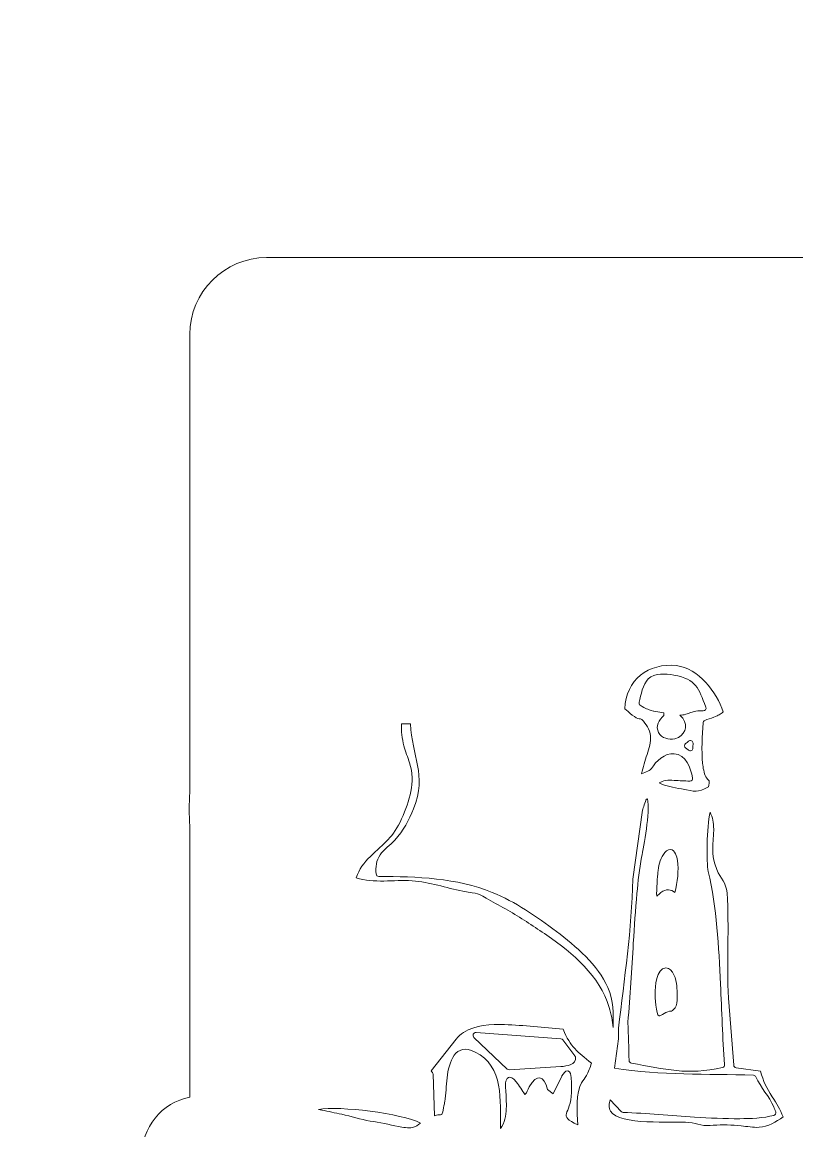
# Model space of a CAD drawing. Header units: centimetres. Extents: x -5.6 to 6.5, y -5.5 to 8.8.
# Drawn here: x -5.646 to -3.703, y 6.066 to 8.845 of the extents above; entities that cross this region are included whole.
import ezdxf

# ---------------------------------------------------------------- set-up
doc = ezdxf.new("R2010")
doc.units = ezdxf.units.CM
doc.header["$MEASUREMENT"] = 0
doc.layers.add('layer 1', color=7, linetype='Continuous')

msp = doc.modelspace()

# ---------------------------------------------------------------- linework, layer by layer
at = {"layer": 'layer 1', "color": 242, "lineweight": 9}
msp.add_open_spline([(-5.38632, 3.42368), (-5.42621, 3.45549), (-5.45109, 3.50586), (-5.45111, 3.56011), (-5.45111, 3.56011), (-5.45113, 3.64716), (-5.38705, 3.72419), (-5.29972, 3.73065), (-5.29972, 3.73065), (-5.30838, 3.75061), (-5.31315, 3.77259), (-5.31315, 3.79536), (-5.31315, 3.79536), (-5.31315, 3.84474), (-5.29072, 3.89043), (-5.25484, 3.91971), (-5.25484, 3.91971), (-5.27224, 3.95085), (-5.28204, 3.98684), (-5.28204, 4.02427), (-5.28204, 4.02427), (-5.28204, 4.02922), (-5.28186, 4.03415), (-5.28151, 4.03906), (-5.28151, 4.03906), (-5.33326, 4.06419), (-5.36758, 4.11935), (-5.36758, 4.18003), (-5.36758, 4.18003), (-5.36758, 4.25915), (-5.30927, 4.32893), (-5.23003, 4.33496), (-5.23003, 4.33496), (-5.23188, 4.37309), (-5.23325, 4.41124), (-5.23424, 4.44941), (-5.23424, 4.44941), (-5.23499, 4.45321), (-5.2354, 4.4571), (-5.23543, 4.46108), (-5.23543, 4.46108), (-5.23554, 4.47252), (-5.23762, 4.48294), (-5.24127, 4.49243), (-5.24127, 4.49243), (-5.26672, 4.44843), (-5.31275, 4.4179), (-5.36762, 4.4179), (-5.36762, 4.4179), (-5.45184, 4.4179), (-5.5153, 4.48996), (-5.5153, 4.57214), (-5.5153, 4.57214), (-5.5153, 4.65455), (-5.45154, 4.72639), (-5.36759, 4.72635), (-5.36759, 4.72635), (-5.34619, 4.72634), (-5.32523, 4.7215), (-5.30603, 4.7123), (-5.30603, 4.7123), (-5.28211, 4.70611), (-5.25806, 4.69675), (-5.23521, 4.68467), (-5.23521, 4.68467), (-5.23485, 4.70576), (-5.23438, 4.72685), (-5.2338, 4.74794), (-5.2338, 4.74794), (-5.24164, 4.74676), (-5.24963, 4.74616), (-5.25774, 4.74616), (-5.25774, 4.74616), (-5.35499, 4.74616), (-5.42779, 4.8297), (-5.42779, 4.92441), (-5.42779, 4.92441), (-5.42779, 4.95519), (-5.4201, 4.9848), (-5.40637, 5.01074), (-5.40637, 5.01074), (-5.412, 5.01033), (-5.41765, 5.01011), (-5.42332, 5.01011), (-5.42332, 5.01011), (-5.51358, 5.01011), (-5.58233, 5.06284), (-5.63097, 5.13552), (-5.63097, 5.13552), (-5.64165, 5.15149), (-5.64573, 5.17109), (-5.64239, 5.19001), (-5.64239, 5.19001), (-5.64228, 5.19068), (-5.64217, 5.19125), (-5.64203, 5.19192), (-5.64203, 5.19192), (-5.63786, 5.21188), (-5.62574, 5.22938), (-5.60938, 5.23928), (-5.60938, 5.23928), (-5.54836, 5.27804), (-5.47263, 5.31099), (-5.39539, 5.33227), (-5.39539, 5.33227), (-5.51574, 5.42751), (-5.58622, 5.5672), (-5.59051, 5.73797), (-5.59051, 5.73797), (-5.59106, 5.75998), (-5.58178, 5.78131), (-5.56514, 5.79569), (-5.56514, 5.79569), (-5.54737, 5.81124), (-5.52304, 5.81716), (-5.50009, 5.81139), (-5.50009, 5.81139), (-5.44189, 5.79676), (-5.36859, 5.75367), (-5.32175, 5.71819), (-5.32175, 5.71819), (-5.28609, 5.69119), (-5.25397, 5.66112), (-5.22532, 5.62844), (-5.22532, 5.62844), (-5.22532, 5.62844), (-5.22532, 5.8521), (-5.22532, 5.8521), (-5.22532, 5.8521), (-5.29569, 5.86417), (-5.34618, 5.92853), (-5.34618, 6.00115), (-5.34618, 6.00115), (-5.34618, 6.07373), (-5.29567, 6.13818), (-5.22532, 6.15027), (-5.22532, 6.15027), (-5.22532, 6.15027), (-5.22532, 6.83094), (-5.22532, 6.83094), (-5.22532, 6.83094), (-5.22703, 6.85801), (-5.22715, 6.88664), (-5.22532, 6.91456), (-5.22532, 6.91456), (-5.22532, 6.91456), (-5.22532, 8.06253), (-5.22532, 8.06253), (-5.22532, 8.06253), (-5.22532, 8.16839), (-5.13871, 8.255), (-5.03285, 8.255), (-5.03285, 8.255), (-5.03285, 8.255), (-0.95618, 8.255), (-0.95618, 8.255), (-0.95618, 8.255), (-0.20803, 8.84152), (0.90855, 8.84494), (1.65669, 8.255), (1.65669, 8.255), (1.65669, 8.255), (5.73333, 8.255), (5.73333, 8.255), (5.73333, 8.255), (5.83919, 8.255), (5.9258, 8.16839), (5.9258, 8.06253), (5.9258, 8.06253), (5.9258, 8.06253), (5.9258, 6.99657), (5.9258, 6.99657), (5.9258, 6.99657), (5.92606, 6.99568), (5.92632, 6.99478), (5.92654, 6.99387), (5.92654, 6.99387), (5.94245, 6.93088), (5.94259, 6.84734), (5.9335, 6.78397), (5.9335, 6.78397), (5.93143, 6.7696), (5.92886, 6.75547), (5.9258, 6.7416), (5.9258, 6.7416), (5.9258, 6.7416), (5.9258, 6.15185), (5.9258, 6.15185), (5.9258, 6.15185), (6.00258, 6.14565), (6.05912, 6.07795), (6.05912, 6.00115), (6.05912, 6.00115), (6.05912, 5.92432), (6.00258, 5.85671), (5.9258, 5.85052), (5.9258, 5.85052), (5.9258, 5.85052), (5.9258, 5.61381), (5.9258, 5.61381), (5.9258, 5.61381), (5.95751, 5.65218), (5.99377, 5.6872), (6.03469, 5.71819), (6.03469, 5.71819), (6.08153, 5.75367), (6.15483, 5.79676), (6.21303, 5.81139), (6.21303, 5.81139), (6.23598, 5.81716), (6.26031, 5.81124), (6.27808, 5.79569), (6.27808, 5.79569), (6.29472, 5.78131), (6.304, 5.75998), (6.30345, 5.73797), (6.30345, 5.73797), (6.29916, 5.56722), (6.22869, 5.42754), (6.10836, 5.33229), (6.10836, 5.33229), (6.18544, 5.31109), (6.26085, 5.27832), (6.3212, 5.23997), (6.3212, 5.23997), (6.33868, 5.22938), (6.3508, 5.21188), (6.35497, 5.19192), (6.35497, 5.19192), (6.35511, 5.19125), (6.35522, 5.19068), (6.35533, 5.19001), (6.35533, 5.19001), (6.35867, 5.17109), (6.35459, 5.15149), (6.34391, 5.13552), (6.34391, 5.13552), (6.29527, 5.06284), (6.22652, 5.01011), (6.13626, 5.01011), (6.13626, 5.01011), (6.13059, 5.01011), (6.12494, 5.01033), (6.11931, 5.01074), (6.11931, 5.01074), (6.13304, 4.9848), (6.14073, 4.95519), (6.14073, 4.92441), (6.14073, 4.92441), (6.14073, 4.8297), (6.06793, 4.74616), (5.97068, 4.74616), (5.97068, 4.74616), (5.96257, 4.74616), (5.95458, 4.74676), (5.94674, 4.74794), (5.94674, 4.74794), (5.94732, 4.72685), (5.94779, 4.70576), (5.94815, 4.68467), (5.94815, 4.68467), (5.971, 4.69675), (5.99505, 4.70611), (6.01897, 4.7123), (6.01897, 4.7123), (6.03817, 4.7215), (6.05913, 4.72634), (6.08053, 4.72635), (6.08053, 4.72635), (6.16448, 4.72639), (6.22824, 4.65455), (6.22824, 4.57214), (6.22824, 4.57214), (6.22824, 4.48996), (6.16478, 4.4179), (6.08056, 4.4179), (6.08056, 4.4179), (6.02569, 4.4179), (5.97966, 4.44843), (5.95421, 4.49243), (5.95421, 4.49243), (5.95056, 4.48294), (5.94848, 4.47252), (5.94837, 4.46108), (5.94837, 4.46108), (5.94834, 4.4571), (5.94793, 4.45321), (5.94718, 4.44941), (5.94718, 4.44941), (5.94619, 4.41124), (5.94482, 4.37309), (5.94297, 4.33496), (5.94297, 4.33496), (6.02221, 4.32893), (6.08052, 4.25915), (6.08052, 4.18003), (6.08052, 4.18003), (6.08052, 4.11935), (6.0462, 4.06419), (5.99445, 4.03906), (5.99445, 4.03906), (5.9948, 4.03415), (5.99498, 4.02922), (5.99498, 4.02427), (5.99498, 4.02427), (5.99498, 3.98684), (5.98518, 3.95085), (5.96778, 3.91971), (5.96778, 3.91971), (6.00366, 3.89043), (6.02609, 3.84474), (6.02609, 3.79536), (6.02609, 3.79536), (6.02609, 3.77259), (6.02132, 3.75061), (6.01266, 3.73065), (6.01266, 3.73065), (6.09999, 3.72419), (6.16407, 3.64716), (6.16405, 3.56011), (6.16405, 3.56011), (6.16403, 3.50586), (6.13915, 3.45549), (6.09926, 3.42368), (6.09926, 3.42368), (6.1642, 3.42076), (6.24036, 3.40785), (6.29805, 3.38539), (6.29805, 3.38539), (6.32112, 3.37641), (6.33793, 3.35632), (6.34315, 3.33212), (6.34315, 3.33212), (6.34325, 3.3317), (6.34332, 3.33133), (6.34341, 3.33091), (6.34341, 3.33091), (6.34801, 3.30728), (6.34104, 3.28271), (6.3244, 3.26529), (6.3244, 3.26529), (6.25082, 3.18818), (6.14836, 3.16071), (6.04483, 3.15901), (6.04483, 3.15901), (6.08793, 3.10574), (6.12486, 3.04695), (6.15102, 2.99203), (6.15102, 2.99203), (6.16146, 2.9701), (6.16048, 2.94437), (6.14849, 2.92325), (6.14849, 2.92325), (6.13558, 2.90049), (6.11153, 2.88634), (6.08536, 2.88634), (6.08536, 2.88634), (6.02997, 2.88632), (5.97509, 2.89435), (5.9258, 2.9145), (5.9258, 2.9145), (5.9258, 2.9145), (5.9258, 2.8607), (5.9258, 2.8607), (5.9258, 2.8607), (5.96932, 2.83022), (5.99693, 2.77811), (5.99691, 2.72168), (5.99691, 2.72168), (5.9969, 2.66529), (5.9693, 2.61321), (5.9258, 2.58275), (5.9258, 2.58275), (5.9258, 2.58275), (5.9258, 2.46626), (5.9258, 2.46626), (5.9258, 2.46626), (5.97343, 2.47717), (6.02158, 2.48329), (6.06941, 2.48329), (6.06941, 2.48329), (6.09152, 2.48329), (6.12105, 2.4821), (6.14294, 2.47664), (6.14294, 2.47664), (6.1619, 2.47214), (6.17825, 2.46015), (6.18836, 2.44342), (6.18836, 2.44342), (6.19798, 2.42751), (6.2012, 2.40858), (6.19758, 2.39037), (6.19758, 2.39037), (6.16569, 2.23012), (6.07504, 2.1174), (5.9258, 2.08897), (5.9258, 2.08897), (5.9258, 2.08897), (5.9258, 1.78414), (5.9258, 1.78414), (5.9258, 1.78414), (5.9258, 1.67828), (5.83919, 1.59167), (5.73333, 1.59167), (5.73333, 1.59167), (2.02373, 1.59167), (-1.32306, 1.59167), (-5.03285, 1.59167), (-5.03285, 1.59167), (-5.13871, 1.59167), (-5.22532, 1.67828), (-5.22532, 1.78414), (-5.22532, 1.78414), (-5.22532, 1.78414), (-5.22532, 2.09159), (-5.22532, 2.09159), (-5.22532, 2.09159), (-5.36715, 2.1238), (-5.45365, 2.23464), (-5.48464, 2.39037), (-5.48464, 2.39037), (-5.48826, 2.40858), (-5.48504, 2.42751), (-5.47542, 2.44342), (-5.47542, 2.44342), (-5.46531, 2.46015), (-5.44896, 2.47214), (-5.43, 2.47664), (-5.43, 2.47664), (-5.40811, 2.4821), (-5.37858, 2.48329), (-5.35647, 2.48329), (-5.35647, 2.48329), (-5.3128, 2.48329), (-5.26888, 2.47818), (-5.22532, 2.469), (-5.22532, 2.469), (-5.22532, 2.469), (-5.22532, 2.59242), (-5.22532, 2.59242), (-5.22532, 2.59242), (-5.26156, 2.62358), (-5.28396, 2.67088), (-5.28397, 2.72168), (-5.28397, 2.72168), (-5.28398, 2.77251), (-5.26157, 2.81985), (-5.22532, 2.85102), (-5.22532, 2.85102), (-5.22532, 2.85102), (-5.22532, 2.90969), (-5.22532, 2.90969), (-5.22532, 2.90969), (-5.27131, 2.89305), (-5.32165, 2.88632), (-5.37242, 2.88634), (-5.37242, 2.88634), (-5.39859, 2.88634), (-5.42264, 2.90049), (-5.43555, 2.92325), (-5.43555, 2.92325), (-5.44754, 2.94437), (-5.44852, 2.9701), (-5.43808, 2.99203), (-5.43808, 2.99203), (-5.41192, 3.04695), (-5.37499, 3.10574), (-5.33189, 3.15901), (-5.33189, 3.15901), (-5.43542, 3.16071), (-5.53788, 3.18818), (-5.61146, 3.26529), (-5.61146, 3.26529), (-5.6281, 3.28271), (-5.63507, 3.30728), (-5.63047, 3.33091), (-5.63047, 3.33091), (-5.63038, 3.33133), (-5.63031, 3.3317), (-5.63021, 3.33212), (-5.63021, 3.33212), (-5.62499, 3.35632), (-5.60818, 3.37641), (-5.58511, 3.38539), (-5.58511, 3.38539), (-5.52742, 3.40785), (-5.45126, 3.42076), (-5.38632, 3.42368)], degree=3, knots=[0, 0, 0, 0, 0.0081301, 0.0081301, 0.0081301, 0.0081301, 0.0162602, 0.0162602, 0.0162602, 0.0162602, 0.0243902, 0.0243902, 0.0243902, 0.0243902, 0.0325203, 0.0325203, 0.0325203, 0.0325203, 0.0406504, 0.0406504, 0.0406504, 0.0406504, 0.0487805, 0.0487805, 0.0487805, 0.0487805, 0.0569106, 0.0569106, 0.0569106, 0.0569106, 0.0650407, 0.0650407, 0.0650407, 0.0650407, 0.0731707, 0.0731707, 0.0731707, 0.0731707, 0.0813008, 0.0813008, 0.0813008, 0.0813008, 0.0894309, 0.0894309, 0.0894309, 0.0894309, 0.097561, 0.097561, 0.097561, 0.097561, 0.1056911, 0.1056911, 0.1056911, 0.1056911, 0.1138211, 0.1138211, 0.1138211, 0.1138211, 0.1219512, 0.1219512, 0.1219512, 0.1219512, 0.1300813, 0.1300813, 0.1300813, 0.1300813, 0.1382114, 0.1382114, 0.1382114, 0.1382114, 0.1463415, 0.1463415, 0.1463415, 0.1463415, 0.1544715, 0.1544715, 0.1544715, 0.1544715, 0.1626016, 0.1626016, 0.1626016, 0.1626016, 0.1707317, 0.1707317, 0.1707317, 0.1707317, 0.1788618, 0.1788618, 0.1788618, 0.1788618, 0.1869919, 0.1869919, 0.1869919, 0.1869919, 0.195122, 0.195122, 0.195122, 0.195122, 0.203252, 0.203252, 0.203252, 0.203252, 0.2113821, 0.2113821, 0.2113821, 0.2113821, 0.2195122, 0.2195122, 0.2195122, 0.2195122, 0.2276423, 0.2276423, 0.2276423, 0.2276423, 0.2357724, 0.2357724, 0.2357724, 0.2357724, 0.2439024, 0.2439024, 0.2439024, 0.2439024, 0.2520325, 0.2520325, 0.2520325, 0.2520325, 0.2601626, 0.2601626, 0.2601626, 0.2601626, 0.2682927, 0.2682927, 0.2682927, 0.2682927, 0.2764228, 0.2764228, 0.2764228, 0.2764228, 0.2845528, 0.2845528, 0.2845528, 0.2845528, 0.2926829, 0.2926829, 0.2926829, 0.2926829, 0.300813, 0.300813, 0.300813, 0.300813, 0.3089431, 0.3089431, 0.3089431, 0.3089431, 0.3170732, 0.3170732, 0.3170732, 0.3170732, 0.3252033, 0.3252033, 0.3252033, 0.3252033, 0.3333333, 0.3333333, 0.3333333, 0.3333333, 0.3414634, 0.3414634, 0.3414634, 0.3414634, 0.3495935, 0.3495935, 0.3495935, 0.3495935, 0.3577236, 0.3577236, 0.3577236, 0.3577236, 0.3658537, 0.3658537, 0.3658537, 0.3658537, 0.3739837, 0.3739837, 0.3739837, 0.3739837, 0.3821138, 0.3821138, 0.3821138, 0.3821138, 0.3902439, 0.3902439, 0.3902439, 0.3902439, 0.398374, 0.398374, 0.398374, 0.398374, 0.4065041, 0.4065041, 0.4065041, 0.4065041, 0.4146341, 0.4146341, 0.4146341, 0.4146341, 0.4227642, 0.4227642, 0.4227642, 0.4227642, 0.4308943, 0.4308943, 0.4308943, 0.4308943, 0.4390244, 0.4390244, 0.4390244, 0.4390244, 0.4471545, 0.4471545, 0.4471545, 0.4471545, 0.4552846, 0.4552846, 0.4552846, 0.4552846, 0.4634146, 0.4634146, 0.4634146, 0.4634146, 0.4715447, 0.4715447, 0.4715447, 0.4715447, 0.4796748, 0.4796748, 0.4796748, 0.4796748, 0.4878049, 0.4878049, 0.4878049, 0.4878049, 0.495935, 0.495935, 0.495935, 0.495935, 0.504065, 0.504065, 0.504065, 0.504065, 0.5121951, 0.5121951, 0.5121951, 0.5121951, 0.5203252, 0.5203252, 0.5203252, 0.5203252, 0.5284553, 0.5284553, 0.5284553, 0.5284553, 0.5365854, 0.5365854, 0.5365854, 0.5365854, 0.5447154, 0.5447154, 0.5447154, 0.5447154, 0.5528455, 0.5528455, 0.5528455, 0.5528455, 0.5609756, 0.5609756, 0.5609756, 0.5609756, 0.5691057, 0.5691057, 0.5691057, 0.5691057, 0.5772358, 0.5772358, 0.5772358, 0.5772358, 0.5853659, 0.5853659, 0.5853659, 0.5853659, 0.5934959, 0.5934959, 0.5934959, 0.5934959, 0.601626, 0.601626, 0.601626, 0.601626, 0.6097561, 0.6097561, 0.6097561, 0.6097561, 0.6178862, 0.6178862, 0.6178862, 0.6178862, 0.6260163, 0.6260163, 0.6260163, 0.6260163, 0.6341463, 0.6341463, 0.6341463, 0.6341463, 0.6422764, 0.6422764, 0.6422764, 0.6422764, 0.6504065, 0.6504065, 0.6504065, 0.6504065, 0.6585366, 0.6585366, 0.6585366, 0.6585366, 0.6666667, 0.6666667, 0.6666667, 0.6666667, 0.6747967, 0.6747967, 0.6747967, 0.6747967, 0.6829268, 0.6829268, 0.6829268, 0.6829268, 0.6910569, 0.6910569, 0.6910569, 0.6910569, 0.699187, 0.699187, 0.699187, 0.699187, 0.7073171, 0.7073171, 0.7073171, 0.7073171, 0.7154472, 0.7154472, 0.7154472, 0.7154472, 0.7235772, 0.7235772, 0.7235772, 0.7235772, 0.7317073, 0.7317073, 0.7317073, 0.7317073, 0.7398374, 0.7398374, 0.7398374, 0.7398374, 0.7479675, 0.7479675, 0.7479675, 0.7479675, 0.7560976, 0.7560976, 0.7560976, 0.7560976, 0.7642276, 0.7642276, 0.7642276, 0.7642276, 0.7723577, 0.7723577, 0.7723577, 0.7723577, 0.7804878, 0.7804878, 0.7804878, 0.7804878, 0.7886179, 0.7886179, 0.7886179, 0.7886179, 0.796748, 0.796748, 0.796748, 0.796748, 0.804878, 0.804878, 0.804878, 0.804878, 0.8130081, 0.8130081, 0.8130081, 0.8130081, 0.8211382, 0.8211382, 0.8211382, 0.8211382, 0.8292683, 0.8292683, 0.8292683, 0.8292683, 0.8373984, 0.8373984, 0.8373984, 0.8373984, 0.8455285, 0.8455285, 0.8455285, 0.8455285, 0.8536585, 0.8536585, 0.8536585, 0.8536585, 0.8617886, 0.8617886, 0.8617886, 0.8617886, 0.8699187, 0.8699187, 0.8699187, 0.8699187, 0.8780488, 0.8780488, 0.8780488, 0.8780488, 0.8861789, 0.8861789, 0.8861789, 0.8861789, 0.8943089, 0.8943089, 0.8943089, 0.8943089, 0.902439, 0.902439, 0.902439, 0.902439, 0.9105691, 0.9105691, 0.9105691, 0.9105691, 0.9186992, 0.9186992, 0.9186992, 0.9186992, 0.9268293, 0.9268293, 0.9268293, 0.9268293, 0.9349593, 0.9349593, 0.9349593, 0.9349593, 0.9430894, 0.9430894, 0.9430894, 0.9430894, 0.9512195, 0.9512195, 0.9512195, 0.9512195, 0.9593496, 0.9593496, 0.9593496, 0.9593496, 0.9674797, 0.9674797, 0.9674797, 0.9674797, 0.9756098, 0.9756098, 0.9756098, 0.9756098, 0.9837398, 0.9837398, 0.9837398, 0.9837398, 1, 1, 1, 1], dxfattribs=at)
at = {"layer": 'layer 1', "color": 177, "lineweight": 9}
for points, knots in [([(-3.88772, 7.1163), (-3.90426, 7.1659), (-3.9505, 7.22604), (-4.00479, 7.23217), (-4.00479, 7.23217), (-4.07564, 7.24017), (-4.13195, 7.19613), (-4.13435, 7.12437), (-4.13435, 7.12437), (-4.12518, 7.11647), (-4.10598, 7.09784), (-4.09837, 7.09927), (-4.09837, 7.09927), (-4.09605, 7.0997), (-4.09386, 7.09902), (-4.0922, 7.09735), (-4.0922, 7.09735), (-4.08073, 7.08583), (-4.07197, 7.07276), (-4.07038, 7.05623), (-4.07038, 7.05623), (-4.06889, 7.04069), (-4.07408, 7.02454), (-4.07877, 7.00991), (-4.07877, 7.00991), (-4.08403, 6.99352), (-4.08891, 6.97798), (-4.09239, 6.96145), (-4.09239, 6.96145), (-4.08238, 6.96523), (-4.06985, 6.97038), (-4.06767, 6.97404), (-4.06767, 6.97404), (-4.05626, 6.99313), (-4.03461, 7.01361), (-4.01063, 7.01154), (-4.01063, 7.01154), (-3.98139, 7.00902), (-3.96933, 6.9755), (-3.96448, 6.95112), (-3.96448, 6.95112), (-3.96406, 6.94899), (-3.96457, 6.947), (-3.96595, 6.94534), (-3.96595, 6.94534), (-3.96734, 6.94368), (-3.96922, 6.94282), (-3.97137, 6.94286), (-3.97137, 6.94286), (-3.98465, 6.94308), (-3.99772, 6.94384), (-4.01096, 6.94457), (-4.01096, 6.94457), (-4.01792, 6.94495), (-4.02549, 6.9454), (-4.03238, 6.94421), (-4.03238, 6.94421), (-4.03793, 6.94325), (-4.0434, 6.94106), (-4.04863, 6.93843), (-4.04863, 6.93843), (-4.0301, 6.92946), (-4.0147, 6.9275), (-3.99212, 6.92313), (-3.99212, 6.92313), (-3.9563, 6.9162), (-3.95433, 6.91302), (-3.92444, 6.92855), (-3.92444, 6.92855), (-3.92353, 6.93353), (-3.92208, 6.94236), (-3.9231, 6.94357), (-3.9231, 6.94357), (-3.9263, 6.94737), (-3.9283, 6.9479), (-3.93119, 6.9532), (-3.93119, 6.9532), (-3.93634, 6.96267), (-3.93835, 6.9768), (-3.93949, 6.98736), (-3.93949, 6.98736), (-3.94293, 7.01915), (-3.93987, 7.0567), (-3.93848, 7.08891), (-3.93848, 7.08891), (-3.93836, 7.09168), (-3.93674, 7.09397), (-3.93418, 7.09502), (-3.93418, 7.09502), (-3.92681, 7.09802), (-3.91854, 7.10007), (-3.91136, 7.10266), (-3.91136, 7.10266), (-3.89807, 7.1086), (-3.89628, 7.10998), (-3.88772, 7.1163)], [0, 0, 0, 0, 0.04, 0.04, 0.04, 0.04, 0.08, 0.08, 0.08, 0.08, 0.12, 0.12, 0.12, 0.12, 0.16, 0.16, 0.16, 0.16, 0.2, 0.2, 0.2, 0.2, 0.24, 0.24, 0.24, 0.24, 0.28, 0.28, 0.28, 0.28, 0.32, 0.32, 0.32, 0.32, 0.36, 0.36, 0.36, 0.36, 0.4, 0.4, 0.4, 0.4, 0.44, 0.44, 0.44, 0.44, 0.48, 0.48, 0.48, 0.48, 0.52, 0.52, 0.52, 0.52, 0.56, 0.56, 0.56, 0.56, 0.6, 0.6, 0.6, 0.6, 0.64, 0.64, 0.64, 0.64, 0.68, 0.68, 0.68, 0.68, 0.72, 0.72, 0.72, 0.72, 0.76, 0.76, 0.76, 0.76, 0.8, 0.8, 0.8, 0.8, 0.84, 0.84, 0.84, 0.84, 0.88, 0.88, 0.88, 0.88, 0.92, 0.92, 0.92, 0.92, 1, 1, 1, 1]), ([(-3.99659, 7.1084), (-3.99404, 7.10631), (-3.99174, 7.10361), (-3.98929, 7.10023), (-3.98929, 7.10023), (-3.97426, 7.07952), (-3.98425, 7.0556), (-4.00891, 7.04904), (-4.00891, 7.04904), (-4.02385, 7.04507), (-4.04222, 7.05061), (-4.04983, 7.06473), (-4.04983, 7.06473), (-4.05832, 7.08048), (-4.04879, 7.09635), (-4.03704, 7.10712), (-4.03704, 7.10712), (-4.03681, 7.1093), (-4.03665, 7.11186), (-4.03656, 7.1143), (-4.03656, 7.1143), (-4.03656, 7.1143), (-4.06191, 7.11806), (-4.06191, 7.11806), (-4.06191, 7.11806), (-4.06228, 7.11812), (-4.06259, 7.11819), (-4.06294, 7.1183), (-4.06294, 7.1183), (-4.08049, 7.12372), (-4.08111, 7.1237), (-4.09569, 7.13287), (-4.09569, 7.13287), (-4.09827, 7.13448), (-4.09946, 7.13745), (-4.09871, 7.14041), (-4.09871, 7.14041), (-4.0941, 7.15864), (-4.08968, 7.18534), (-4.07577, 7.19881), (-4.07577, 7.19881), (-4.05931, 7.21475), (-4.03215, 7.21194), (-4.01156, 7.20831), (-4.01156, 7.20831), (-3.95395, 7.19817), (-3.95056, 7.17577), (-3.93119, 7.1283), (-3.93119, 7.1283), (-3.93027, 7.12607), (-3.93053, 7.12372), (-3.93191, 7.12174), (-3.93191, 7.12174), (-3.93329, 7.11976), (-3.9354, 7.11871), (-3.93781, 7.11879), (-3.93781, 7.11879), (-3.95956, 7.1195), (-3.96297, 7.11649), (-3.98155, 7.11034), (-3.98155, 7.11034), (-3.98675, 7.10862), (-3.99167, 7.10811), (-3.99659, 7.1084)], [0, 0, 0, 0, 0.0588235, 0.0588235, 0.0588235, 0.0588235, 0.1176471, 0.1176471, 0.1176471, 0.1176471, 0.1764706, 0.1764706, 0.1764706, 0.1764706, 0.2352941, 0.2352941, 0.2352941, 0.2352941, 0.2941176, 0.2941176, 0.2941176, 0.2941176, 0.3529412, 0.3529412, 0.3529412, 0.3529412, 0.4117647, 0.4117647, 0.4117647, 0.4117647, 0.4705882, 0.4705882, 0.4705882, 0.4705882, 0.5294118, 0.5294118, 0.5294118, 0.5294118, 0.5882353, 0.5882353, 0.5882353, 0.5882353, 0.6470588, 0.6470588, 0.6470588, 0.6470588, 0.7058824, 0.7058824, 0.7058824, 0.7058824, 0.7647059, 0.7647059, 0.7647059, 0.7647059, 0.8235294, 0.8235294, 0.8235294, 0.8235294, 0.8823529, 0.8823529, 0.8823529, 0.8823529, 1, 1, 1, 1]), ([(-4.16412, 6.32533), (-4.16294, 6.36204), (-4.16197, 6.39041), (-4.17712, 6.42545), (-4.17712, 6.42545), (-4.20122, 6.48124), (-4.25827, 6.53024), (-4.30573, 6.56575), (-4.30573, 6.56575), (-4.35597, 6.60334), (-4.40856, 6.64026), (-4.46697, 6.66404), (-4.46697, 6.66404), (-4.55562, 6.70015), (-4.65693, 6.70348), (-4.75143, 6.70374), (-4.75143, 6.70374), (-4.75506, 6.70375), (-4.75806, 6.70656), (-4.7583, 6.71018), (-4.7583, 6.71018), (-4.75945, 6.72717), (-4.75804, 6.74372), (-4.74805, 6.75806), (-4.74805, 6.75806), (-4.73892, 6.77118), (-4.72271, 6.78291), (-4.7114, 6.79493), (-4.7114, 6.79493), (-4.69007, 6.8176), (-4.67559, 6.84497), (-4.66414, 6.87373), (-4.66414, 6.87373), (-4.63013, 6.95909), (-4.66929, 7.00602), (-4.67158, 7.08645), (-4.67158, 7.08645), (-4.67158, 7.08645), (-4.69474, 7.08645), (-4.69474, 7.08645), (-4.69474, 7.08645), (-4.69504, 7.06773), (-4.69335, 7.04952), (-4.68856, 7.03124), (-4.68856, 7.03124), (-4.68472, 7.01655), (-4.67894, 7.00288), (-4.67435, 6.98849), (-4.67435, 6.98849), (-4.65858, 6.93908), (-4.67444, 6.89432), (-4.69421, 6.84836), (-4.69421, 6.84836), (-4.71405, 6.80223), (-4.73873, 6.78673), (-4.77252, 6.75413), (-4.77252, 6.75413), (-4.78928, 6.73796), (-4.80069, 6.72208), (-4.80801, 6.70057), (-4.80801, 6.70057), (-4.76358, 6.68576), (-4.71438, 6.69601), (-4.6679, 6.693), (-4.6679, 6.693), (-4.62349, 6.69012), (-4.58349, 6.67505), (-4.5404, 6.66703), (-4.5404, 6.66703), (-4.49981, 6.65948), (-4.50612, 6.66376), (-4.47061, 6.64294), (-4.47061, 6.64294), (-4.45458, 6.63354), (-4.43784, 6.62526), (-4.42189, 6.6158), (-4.42189, 6.6158), (-4.39054, 6.59722), (-4.36068, 6.57712), (-4.33052, 6.55673), (-4.33052, 6.55673), (-4.26481, 6.51228), (-4.19772, 6.45431), (-4.17369, 6.37582), (-4.17369, 6.37582), (-4.16837, 6.35842), (-4.1656, 6.34175), (-4.16412, 6.32533)], [0, 0, 0, 0, 0.0434783, 0.0434783, 0.0434783, 0.0434783, 0.0869565, 0.0869565, 0.0869565, 0.0869565, 0.1304348, 0.1304348, 0.1304348, 0.1304348, 0.173913, 0.173913, 0.173913, 0.173913, 0.2173913, 0.2173913, 0.2173913, 0.2173913, 0.2608696, 0.2608696, 0.2608696, 0.2608696, 0.3043478, 0.3043478, 0.3043478, 0.3043478, 0.3478261, 0.3478261, 0.3478261, 0.3478261, 0.3913043, 0.3913043, 0.3913043, 0.3913043, 0.4347826, 0.4347826, 0.4347826, 0.4347826, 0.4782609, 0.4782609, 0.4782609, 0.4782609, 0.5217391, 0.5217391, 0.5217391, 0.5217391, 0.5652174, 0.5652174, 0.5652174, 0.5652174, 0.6086957, 0.6086957, 0.6086957, 0.6086957, 0.6521739, 0.6521739, 0.6521739, 0.6521739, 0.6956522, 0.6956522, 0.6956522, 0.6956522, 0.7391304, 0.7391304, 0.7391304, 0.7391304, 0.7826087, 0.7826087, 0.7826087, 0.7826087, 0.826087, 0.826087, 0.826087, 0.826087, 0.8695652, 0.8695652, 0.8695652, 0.8695652, 0.9130435, 0.9130435, 0.9130435, 0.9130435, 1, 1, 1, 1]), ([(-3.98224, 7.03678), (-3.97976, 7.03855), (-3.97742, 7.04052), (-3.97526, 7.04267), (-3.97526, 7.04267), (-3.97321, 7.0447), (-3.97029, 7.04526), (-3.96764, 7.04411), (-3.96764, 7.04411), (-3.965, 7.04297), (-3.9634, 7.04046), (-3.96348, 7.03758), (-3.96348, 7.03758), (-3.96359, 7.03355), (-3.96367, 7.02953), (-3.96371, 7.02551), (-3.96371, 7.02551), (-3.96373, 7.02277), (-3.96525, 7.02044), (-3.96774, 7.0193), (-3.96774, 7.0193), (-3.97023, 7.01816), (-3.97299, 7.01853), (-3.97508, 7.0203), (-3.97508, 7.0203), (-3.97724, 7.02213), (-3.97952, 7.02381), (-3.98191, 7.02532), (-3.98191, 7.02532), (-3.98391, 7.02659), (-3.98506, 7.02859), (-3.98512, 7.03096), (-3.98512, 7.03096), (-3.98519, 7.03333), (-3.98417, 7.0354), (-3.98224, 7.03678)], [0, 0, 0, 0, 0.1, 0.1, 0.1, 0.1, 0.2, 0.2, 0.2, 0.2, 0.3, 0.3, 0.3, 0.3, 0.4, 0.4, 0.4, 0.4, 0.5, 0.5, 0.5, 0.5, 0.6, 0.6, 0.6, 0.6, 0.7, 0.7, 0.7, 0.7, 0.8, 0.8, 0.8, 0.8, 1, 1, 1, 1]), ([(-4.15036, 6.32329), (-4.15062, 6.31498), (-4.15078, 6.30666), (-4.15044, 6.29835), (-4.15044, 6.29835), (-4.15043, 6.29793), (-4.15044, 6.29756), (-4.1505, 6.29714), (-4.1505, 6.29714), (-4.1505, 6.29714), (-4.16054, 6.22377), (-4.16054, 6.22377), (-4.16054, 6.22377), (-4.16055, 6.22363), (-4.16057, 6.22349), (-4.16057, 6.22334), (-4.16057, 6.22334), (-4.04272, 6.20417), (-3.93052, 6.21021), (-3.81186, 6.20556), (-3.81186, 6.20556), (-3.80922, 6.20546), (-3.80701, 6.20399), (-3.80589, 6.2016), (-3.80589, 6.2016), (-3.79312, 6.17451), (-3.77298, 6.15232), (-3.76109, 6.12642), (-3.76109, 6.12642), (-3.75919, 6.1223), (-3.75755, 6.11808), (-3.75622, 6.11374), (-3.75622, 6.11374), (-3.75566, 6.1119), (-3.75584, 6.11011), (-3.75676, 6.10841), (-3.75676, 6.10841), (-3.75768, 6.10672), (-3.75909, 6.10559), (-3.76094, 6.10507), (-3.76094, 6.10507), (-3.78636, 6.09784), (-3.81971, 6.09695), (-3.84609, 6.09673), (-3.84609, 6.09673), (-3.88391, 6.09641), (-3.92199, 6.09824), (-3.95974, 6.10052), (-3.95974, 6.10052), (-4.01926, 6.10412), (-4.0795, 6.11033), (-4.13896, 6.11238), (-4.13896, 6.11238), (-4.14087, 6.11244), (-4.14249, 6.11318), (-4.14379, 6.11458), (-4.14379, 6.11458), (-4.14379, 6.11458), (-4.17143, 6.14437), (-4.17143, 6.14437), (-4.17143, 6.14437), (-4.17448, 6.13489), (-4.17561, 6.12446), (-4.17049, 6.11583), (-4.17049, 6.11583), (-4.14832, 6.07846), (-4.01496, 6.09147), (-3.97388, 6.08722), (-3.97388, 6.08722), (-3.96229, 6.08602), (-3.95454, 6.08421), (-3.94361, 6.08114), (-3.94361, 6.08114), (-3.93442, 6.07856), (-3.92238, 6.07964), (-3.91303, 6.08031), (-3.91303, 6.08031), (-3.88911, 6.08203), (-3.86638, 6.08143), (-3.84259, 6.07878), (-3.84259, 6.07878), (-3.8282, 6.07718), (-3.81251, 6.07444), (-3.79806, 6.07518), (-3.79806, 6.07518), (-3.77509, 6.07636), (-3.75571, 6.0881), (-3.7378, 6.10158), (-3.7378, 6.10158), (-3.74501, 6.12036), (-3.75389, 6.13463), (-3.76501, 6.15178), (-3.76501, 6.15178), (-3.77899, 6.17334), (-3.78772, 6.19112), (-3.79405, 6.21555), (-3.79405, 6.21555), (-3.79405, 6.21555), (-3.8556, 6.2242), (-3.8556, 6.2242), (-3.8556, 6.2242), (-3.85885, 6.22465), (-3.86127, 6.22723), (-3.86153, 6.2305), (-3.86153, 6.2305), (-3.86153, 6.2305), (-3.87454, 6.39914), (-3.87454, 6.39914), (-3.87454, 6.39914), (-3.8799, 6.48669), (-3.87216, 6.57558), (-3.87827, 6.6627), (-3.87827, 6.6627), (-3.88008, 6.68864), (-3.89444, 6.69855), (-3.90398, 6.72122), (-3.90398, 6.72122), (-3.92058, 6.76068), (-3.91218, 6.78348), (-3.91174, 6.82253), (-3.91174, 6.82253), (-3.91156, 6.83852), (-3.91425, 6.85179), (-3.92092, 6.86481), (-3.92092, 6.86481), (-3.92884, 6.82649), (-3.93062, 6.73967), (-3.92528, 6.71666), (-3.92528, 6.71666), (-3.90419, 6.62583), (-3.89892, 6.527), (-3.89468, 6.43397), (-3.89468, 6.43397), (-3.8916, 6.3668), (-3.88957, 6.29942), (-3.88432, 6.23238), (-3.88432, 6.23238), (-3.88405, 6.22894), (-3.8863, 6.22588), (-3.88966, 6.22511), (-3.88966, 6.22511), (-3.97842, 6.20466), (-4.03285, 6.22111), (-4.1182, 6.23596), (-4.1182, 6.23596), (-4.12151, 6.23653), (-4.12389, 6.23933), (-4.12392, 6.24269), (-4.12392, 6.24269), (-4.12425, 6.27425), (-4.12576, 6.30574), (-4.12705, 6.33726), (-4.12705, 6.33726), (-4.12706, 6.3376), (-4.12705, 6.3379), (-4.12702, 6.33824), (-4.12702, 6.33824), (-4.12037, 6.4039), (-4.11747, 6.47107), (-4.11323, 6.537), (-4.11323, 6.537), (-4.11057, 6.57842), (-4.10778, 6.61989), (-4.10407, 6.66124), (-4.10407, 6.66124), (-4.10139, 6.69095), (-4.09857, 6.72312), (-4.09245, 6.75231), (-4.09245, 6.75231), (-4.08667, 6.7799), (-4.07091, 6.86435), (-4.07744, 6.89824), (-4.07744, 6.89824), (-4.0783, 6.89794), (-4.07924, 6.8977), (-4.08026, 6.89751), (-4.08026, 6.89751), (-4.08314, 6.8923), (-4.08876, 6.87507), (-4.09055, 6.86983), (-4.09055, 6.86983), (-4.09055, 6.86983), (-4.11465, 6.69737), (-4.11465, 6.69737), (-4.11465, 6.69737), (-4.11694, 6.57294), (-4.13617, 6.44691), (-4.15036, 6.32329)], [0, 0, 0, 0, 0.0208333, 0.0208333, 0.0208333, 0.0208333, 0.0416667, 0.0416667, 0.0416667, 0.0416667, 0.0625, 0.0625, 0.0625, 0.0625, 0.0833333, 0.0833333, 0.0833333, 0.0833333, 0.1041667, 0.1041667, 0.1041667, 0.1041667, 0.125, 0.125, 0.125, 0.125, 0.1458333, 0.1458333, 0.1458333, 0.1458333, 0.1666667, 0.1666667, 0.1666667, 0.1666667, 0.1875, 0.1875, 0.1875, 0.1875, 0.2083333, 0.2083333, 0.2083333, 0.2083333, 0.2291667, 0.2291667, 0.2291667, 0.2291667, 0.25, 0.25, 0.25, 0.25, 0.2708333, 0.2708333, 0.2708333, 0.2708333, 0.2916667, 0.2916667, 0.2916667, 0.2916667, 0.3125, 0.3125, 0.3125, 0.3125, 0.3333333, 0.3333333, 0.3333333, 0.3333333, 0.3541667, 0.3541667, 0.3541667, 0.3541667, 0.375, 0.375, 0.375, 0.375, 0.3958333, 0.3958333, 0.3958333, 0.3958333, 0.4166667, 0.4166667, 0.4166667, 0.4166667, 0.4375, 0.4375, 0.4375, 0.4375, 0.4583333, 0.4583333, 0.4583333, 0.4583333, 0.4791667, 0.4791667, 0.4791667, 0.4791667, 0.5, 0.5, 0.5, 0.5, 0.5208333, 0.5208333, 0.5208333, 0.5208333, 0.5416667, 0.5416667, 0.5416667, 0.5416667, 0.5625, 0.5625, 0.5625, 0.5625, 0.5833333, 0.5833333, 0.5833333, 0.5833333, 0.6041667, 0.6041667, 0.6041667, 0.6041667, 0.625, 0.625, 0.625, 0.625, 0.6458333, 0.6458333, 0.6458333, 0.6458333, 0.6666667, 0.6666667, 0.6666667, 0.6666667, 0.6875, 0.6875, 0.6875, 0.6875, 0.7083333, 0.7083333, 0.7083333, 0.7083333, 0.7291667, 0.7291667, 0.7291667, 0.7291667, 0.75, 0.75, 0.75, 0.75, 0.7708333, 0.7708333, 0.7708333, 0.7708333, 0.7916667, 0.7916667, 0.7916667, 0.7916667, 0.8125, 0.8125, 0.8125, 0.8125, 0.8333333, 0.8333333, 0.8333333, 0.8333333, 0.8541667, 0.8541667, 0.8541667, 0.8541667, 0.875, 0.875, 0.875, 0.875, 0.8958333, 0.8958333, 0.8958333, 0.8958333, 0.9166667, 0.9166667, 0.9166667, 0.9166667, 0.9375, 0.9375, 0.9375, 0.9375, 0.9583333, 0.9583333, 0.9583333, 0.9583333, 1, 1, 1, 1]), ([(-4.00899, 6.66337), (-4.00301, 6.68906), (-3.99845, 6.71966), (-4.00272, 6.74425), (-4.00272, 6.74425), (-4.00418, 6.75266), (-4.0089, 6.77019), (-4.01958, 6.77143), (-4.01958, 6.77143), (-4.02704, 6.7723), (-4.03405, 6.76466), (-4.03779, 6.75915), (-4.03779, 6.75915), (-4.0465, 6.7463), (-4.05038, 6.7286), (-4.05167, 6.71338), (-4.05167, 6.71338), (-4.05225, 6.70668), (-4.05563, 6.66908), (-4.05457, 6.65465), (-4.05457, 6.65465), (-4.05098, 6.65778), (-4.04633, 6.66225), (-4.0439, 6.66396), (-4.0439, 6.66396), (-4.03091, 6.67311), (-4.01909, 6.67165), (-4.00899, 6.66337)], [0, 0, 0, 0, 0.125, 0.125, 0.125, 0.125, 0.25, 0.25, 0.25, 0.25, 0.375, 0.375, 0.375, 0.375, 0.5, 0.5, 0.5, 0.5, 0.625, 0.625, 0.625, 0.625, 0.75, 0.75, 0.75, 0.75, 1, 1, 1, 1]), ([(-4.0175, 6.36591), (-4.01431, 6.36857), (-4.01086, 6.37147), (-4.00855, 6.3745), (-4.00855, 6.3745), (-4.00016, 6.3855), (-4.00342, 6.417), (-4.00431, 6.42968), (-4.00431, 6.42968), (-4.00531, 6.44399), (-4.01287, 6.47478), (-4.03196, 6.47458), (-4.03196, 6.47458), (-4.05589, 6.47432), (-4.05897, 6.4258), (-4.05861, 6.41023), (-4.05861, 6.41023), (-4.05849, 6.40499), (-4.05693, 6.35595), (-4.04884, 6.35458), (-4.04884, 6.35458), (-4.04302, 6.3536), (-4.03059, 6.36756), (-4.0175, 6.36591)], [0, 0, 0, 0, 0.1428571, 0.1428571, 0.1428571, 0.1428571, 0.2857143, 0.2857143, 0.2857143, 0.2857143, 0.4285714, 0.4285714, 0.4285714, 0.4285714, 0.5714286, 0.5714286, 0.5714286, 0.5714286, 0.7142857, 0.7142857, 0.7142857, 0.7142857, 1, 1, 1, 1]), ([(-4.385, 6.1572), (-4.37879, 6.16288), (-4.37908, 6.16856), (-4.37425, 6.17694), (-4.37425, 6.17694), (-4.35523, 6.20992), (-4.33755, 6.20554), (-4.32827, 6.17008), (-4.32827, 6.17008), (-4.32827, 6.17008), (-4.31422, 6.15941), (-4.31422, 6.15941), (-4.31422, 6.15941), (-4.31422, 6.15941), (-4.29284, 6.20319), (-4.29284, 6.20319), (-4.29284, 6.20319), (-4.29263, 6.20363), (-4.29241, 6.20398), (-4.29211, 6.20437), (-4.29211, 6.20437), (-4.28851, 6.20905), (-4.28465, 6.21774), (-4.27751, 6.21664), (-4.27751, 6.21664), (-4.27, 6.21549), (-4.26949, 6.20601), (-4.26909, 6.20013), (-4.26909, 6.20013), (-4.26823, 6.18786), (-4.26845, 6.17497), (-4.26854, 6.16267), (-4.26854, 6.16267), (-4.26897, 6.10479), (-4.30629, 6.1067), (-4.25238, 6.08127), (-4.25238, 6.08127), (-4.25471, 6.11307), (-4.25805, 6.16375), (-4.24283, 6.18699), (-4.24283, 6.18699), (-4.23889, 6.193), (-4.23456, 6.19827), (-4.23095, 6.2046), (-4.23095, 6.2046), (-4.22544, 6.21423), (-4.22147, 6.22506), (-4.21826, 6.23575), (-4.21826, 6.23575), (-4.25404, 6.26517), (-4.27092, 6.27539), (-4.28888, 6.32128), (-4.28888, 6.32128), (-4.3379, 6.32467), (-4.38753, 6.3311), (-4.43645, 6.33241), (-4.43645, 6.33241), (-4.46994, 6.33331), (-4.5099, 6.33176), (-4.53884, 6.31283), (-4.53884, 6.31283), (-4.54593, 6.30819), (-4.55217, 6.3027), (-4.55758, 6.29639), (-4.55758, 6.29639), (-4.55758, 6.29639), (-4.62008, 6.21635), (-4.62008, 6.21635), (-4.62008, 6.21635), (-4.61894, 6.21499), (-4.61781, 6.21363), (-4.61675, 6.21224), (-4.61675, 6.21224), (-4.61583, 6.21105), (-4.61538, 6.20976), (-4.61533, 6.20825), (-4.61533, 6.20825), (-4.61533, 6.20825), (-4.6122, 6.10374), (-4.6122, 6.10374), (-4.6122, 6.10374), (-4.60852, 6.10497), (-4.60475, 6.10592), (-4.60088, 6.10647), (-4.60088, 6.10647), (-4.59913, 6.10672), (-4.595, 6.10682), (-4.59309, 6.10719), (-4.59309, 6.10719), (-4.59102, 6.11146), (-4.58673, 6.13601), (-4.58601, 6.13971), (-4.58601, 6.13971), (-4.58246, 6.15784), (-4.58263, 6.1801), (-4.5803, 6.19901), (-4.5803, 6.19901), (-4.57539, 6.239), (-4.56096, 6.28886), (-4.50963, 6.26387), (-4.50963, 6.26387), (-4.43716, 6.22859), (-4.44751, 6.1411), (-4.44654, 6.07224), (-4.44654, 6.07224), (-4.43547, 6.08508), (-4.43259, 6.10556), (-4.43184, 6.12184), (-4.43184, 6.12184), (-4.43112, 6.13761), (-4.43227, 6.15318), (-4.43316, 6.1689), (-4.43316, 6.1689), (-4.43361, 6.17703), (-4.43597, 6.19576), (-4.42658, 6.19971), (-4.42658, 6.19971), (-4.41864, 6.20306), (-4.41122, 6.19408), (-4.40687, 6.18871), (-4.40687, 6.18871), (-4.39906, 6.17906), (-4.3918, 6.16793), (-4.385, 6.1572)], [0, 0, 0, 0, 0.03125, 0.03125, 0.03125, 0.03125, 0.0625, 0.0625, 0.0625, 0.0625, 0.09375, 0.09375, 0.09375, 0.09375, 0.125, 0.125, 0.125, 0.125, 0.15625, 0.15625, 0.15625, 0.15625, 0.1875, 0.1875, 0.1875, 0.1875, 0.21875, 0.21875, 0.21875, 0.21875, 0.25, 0.25, 0.25, 0.25, 0.28125, 0.28125, 0.28125, 0.28125, 0.3125, 0.3125, 0.3125, 0.3125, 0.34375, 0.34375, 0.34375, 0.34375, 0.375, 0.375, 0.375, 0.375, 0.40625, 0.40625, 0.40625, 0.40625, 0.4375, 0.4375, 0.4375, 0.4375, 0.46875, 0.46875, 0.46875, 0.46875, 0.5, 0.5, 0.5, 0.5, 0.53125, 0.53125, 0.53125, 0.53125, 0.5625, 0.5625, 0.5625, 0.5625, 0.59375, 0.59375, 0.59375, 0.59375, 0.625, 0.625, 0.625, 0.625, 0.65625, 0.65625, 0.65625, 0.65625, 0.6875, 0.6875, 0.6875, 0.6875, 0.71875, 0.71875, 0.71875, 0.71875, 0.75, 0.75, 0.75, 0.75, 0.78125, 0.78125, 0.78125, 0.78125, 0.8125, 0.8125, 0.8125, 0.8125, 0.84375, 0.84375, 0.84375, 0.84375, 0.875, 0.875, 0.875, 0.875, 0.90625, 0.90625, 0.90625, 0.90625, 0.9375, 0.9375, 0.9375, 0.9375, 1, 1, 1, 1]), ([(-4.28977, 6.29431), (-4.28977, 6.29431), (-4.2597, 6.25422), (-4.2597, 6.25422), (-4.2597, 6.25422), (-4.25904, 6.25334), (-4.25864, 6.25245), (-4.25844, 6.25136), (-4.25844, 6.25136), (-4.2547, 6.23165), (-4.28082, 6.22876), (-4.29471, 6.22723), (-4.29471, 6.22723), (-4.29471, 6.22723), (-4.4241, 6.21928), (-4.4241, 6.21928), (-4.4241, 6.21928), (-4.42608, 6.21916), (-4.42784, 6.2198), (-4.42928, 6.22117), (-4.42928, 6.22117), (-4.42928, 6.22117), (-4.51298, 6.3006), (-4.51298, 6.3006), (-4.51298, 6.3006), (-4.51514, 6.30264), (-4.51574, 6.30568), (-4.51454, 6.3084), (-4.51454, 6.3084), (-4.51334, 6.31112), (-4.51069, 6.31272), (-4.50772, 6.3125), (-4.50772, 6.3125), (-4.50772, 6.3125), (-4.2948, 6.29705), (-4.2948, 6.29705), (-4.2948, 6.29705), (-4.29273, 6.2969), (-4.29101, 6.29597), (-4.28977, 6.29431)], [0, 0, 0, 0, 0.0909091, 0.0909091, 0.0909091, 0.0909091, 0.1818182, 0.1818182, 0.1818182, 0.1818182, 0.2727273, 0.2727273, 0.2727273, 0.2727273, 0.3636364, 0.3636364, 0.3636364, 0.3636364, 0.4545455, 0.4545455, 0.4545455, 0.4545455, 0.5454545, 0.5454545, 0.5454545, 0.5454545, 0.6363636, 0.6363636, 0.6363636, 0.6363636, 0.7272727, 0.7272727, 0.7272727, 0.7272727, 0.8181818, 0.8181818, 0.8181818, 0.8181818, 1, 1, 1, 1]), ([(-4.64705, 6.08573), (-4.69407, 6.10988), (-4.84995, 6.12936), (-4.90247, 6.11984), (-4.90247, 6.11984), (-4.90246, 6.11981), (-4.90246, 6.11979), (-4.90245, 6.11976), (-4.90245, 6.11976), (-4.89963, 6.11923), (-4.89675, 6.11877), (-4.89445, 6.11831), (-4.89445, 6.11831), (-4.87776, 6.11496), (-4.86111, 6.11141), (-4.84448, 6.10778), (-4.84448, 6.10778), (-4.82108, 6.10265), (-4.79664, 6.09466), (-4.77324, 6.09094), (-4.77324, 6.09094), (-4.74913, 6.0871), (-4.72582, 6.082), (-4.70194, 6.07726), (-4.70194, 6.07726), (-4.6913, 6.07515), (-4.67763, 6.07237), (-4.66688, 6.07494), (-4.66688, 6.07494), (-4.65966, 6.07666), (-4.65301, 6.08094), (-4.64705, 6.08573)], [0, 0, 0, 0, 0.1111111, 0.1111111, 0.1111111, 0.1111111, 0.2222222, 0.2222222, 0.2222222, 0.2222222, 0.3333333, 0.3333333, 0.3333333, 0.3333333, 0.4444444, 0.4444444, 0.4444444, 0.4444444, 0.5555556, 0.5555556, 0.5555556, 0.5555556, 0.6666667, 0.6666667, 0.6666667, 0.6666667, 0.7777778, 0.7777778, 0.7777778, 0.7777778, 1, 1, 1, 1])]:
    msp.add_open_spline(points, degree=3, knots=knots, dxfattribs=at)

doc.saveas('drawing.dxf')
